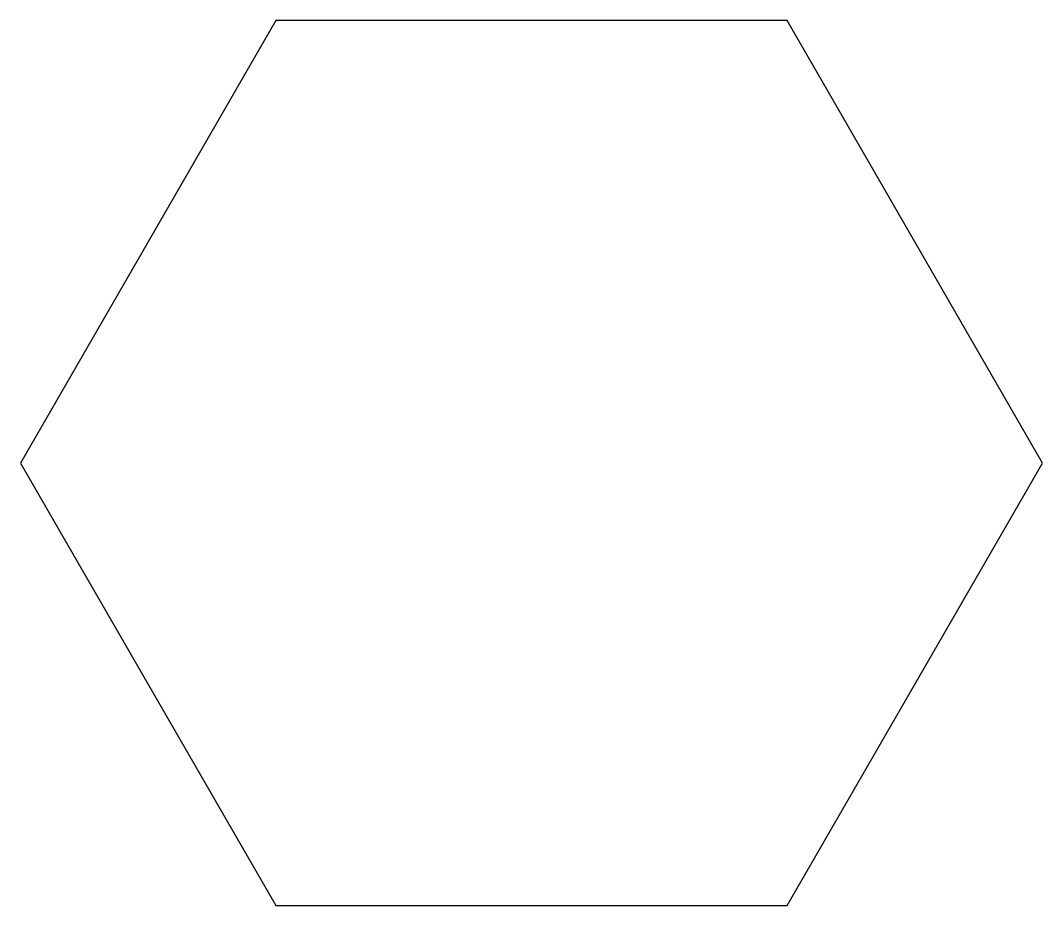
# Model space of a CAD drawing. Extents: x 126.2 to 180.2, y 183.4 to 230.2.
import ezdxf

# ---------------------------------------------------------------- set-up
doc = ezdxf.new("R2010")
doc.units = 0
doc.header["$LTSCALE"] = 15
doc.layers.get('0').update_dxf_attribs({"linetype": 'CONTINUOUS'})

msp = doc.modelspace()

# ---------------------------------------------------------------- linework, layer by layer
at = {"color": 0, "linetype": 'CONTINUOUS', "ltscale": 0.05}
msp.add_lwpolyline([(139.708, 230.176), (126.208, 206.793), (139.708, 183.411), (166.708, 183.411), (180.208, 206.793), (166.708, 230.176)], close=True, dxfattribs=at)

doc.saveas('drawing.dxf')
